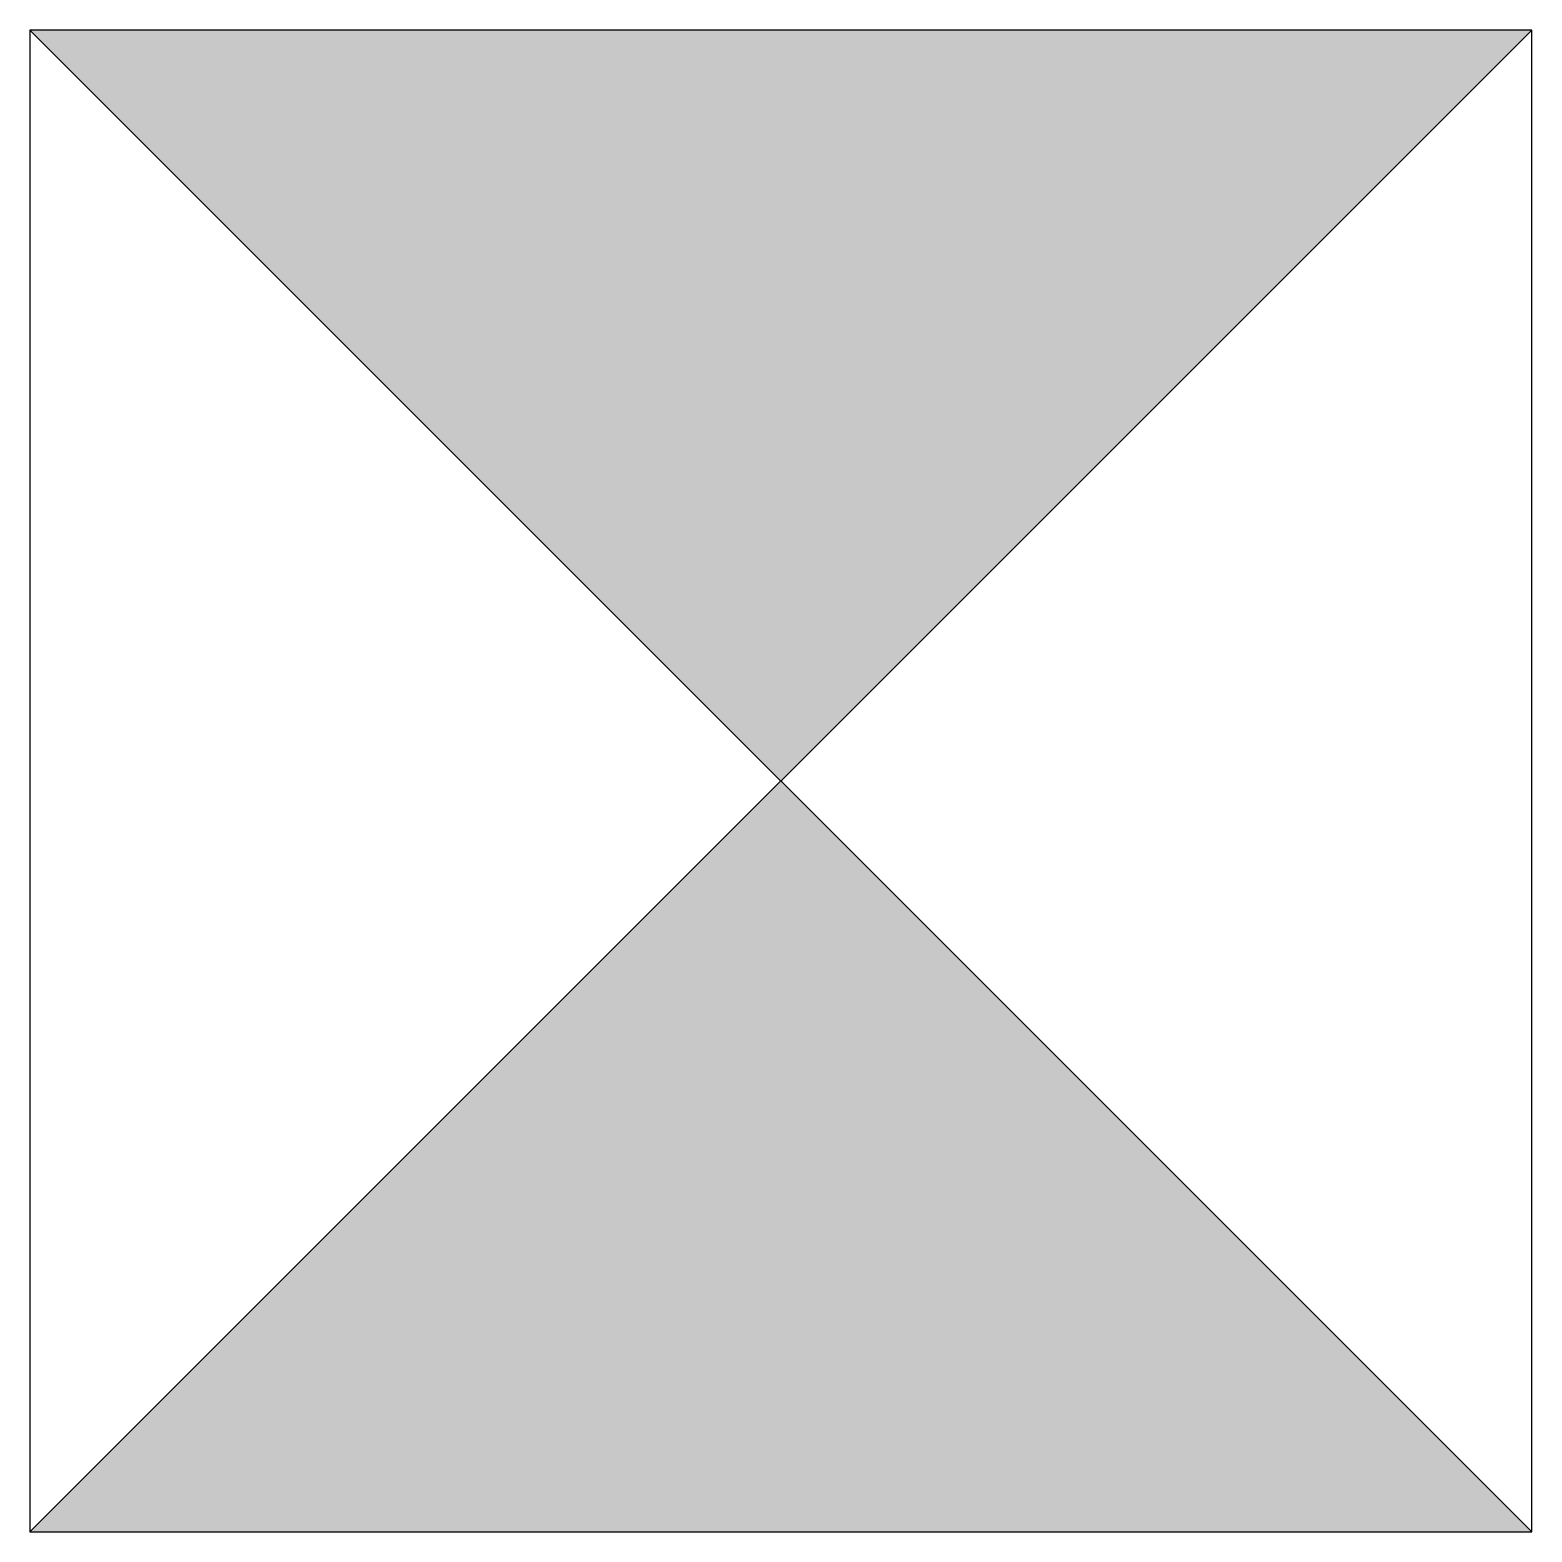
# Model space of a CAD drawing. Header units: millimetres. Extents: x -0.5 to 0.5, y -0.5 to 0.5.
import ezdxf

# ---------------------------------------------------------------- set-up
doc = ezdxf.new("R2010")
doc.units = ezdxf.units.MM

msp = doc.modelspace()

# ---------------------------------------------------------------- hatches: boundary and pattern name
h = msp.add_hatch(color=256)
h.dxf.hatch_style = 1
h.paths.add_polyline_path([(0.4996, 0.5), (-0.5004, 0.5), (-0.0004, 0)])
h.paths.add_polyline_path([(-0.0004, 0), (-0.5004, -0.5), (0.4996, -0.5)])

# ---------------------------------------------------------------- linework, layer by layer
for p, q in [((0.4996, 0.5), (-0.5004, 0.5)), ((-0.5004, 0.5), (-0.5004, -0.5)), ((-0.5004, -0.5), (0.4996, 0.5)), ((-0.5004, 0.5), (0.4996, -0.5)), ((0.4996, -0.5), (0.4996, 0.5)), ((-0.5004, -0.5), (0.4996, -0.5))]:
    msp.add_line(p, q)
msp.add_point((0, 0))

doc.saveas('drawing.dxf')
